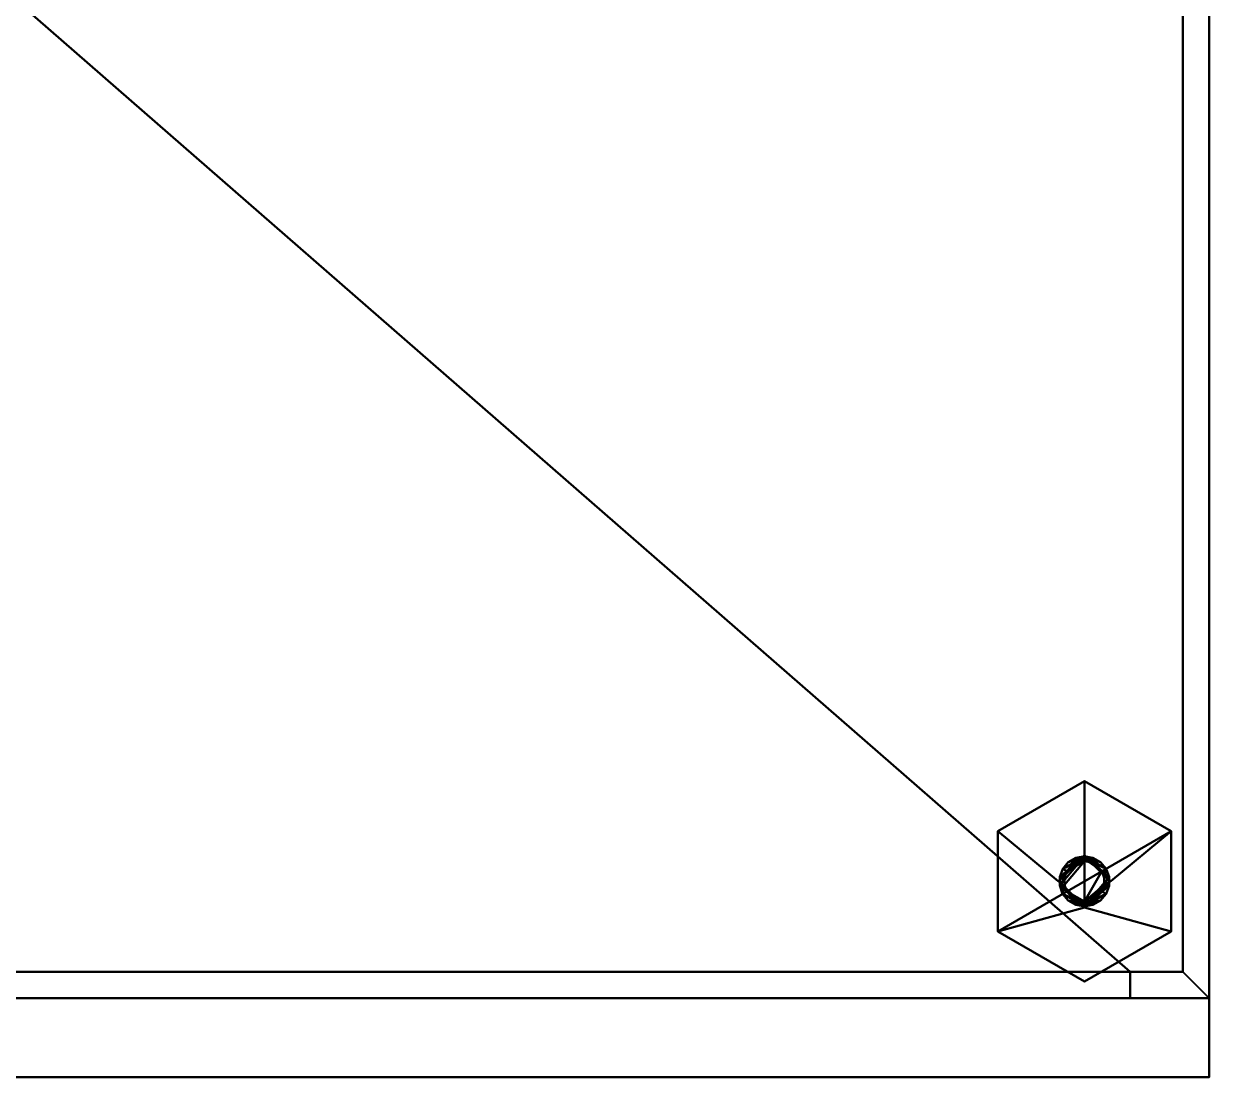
# Model space of a CAD drawing. Header units: millimetres. Extents: x -225 to 2025, y -202 to 200.
# Drawn here: x 900 to 1125, y -200 to 0 of the extents above; entities that cross this region are included whole.
import ezdxf

# ---------------------------------------------------------------- set-up
doc = ezdxf.new("R2010")
doc.units = ezdxf.units.MM
doc.layers.add('I-FURN-PNLS', color=7, linetype='Continuous', lineweight=40)

msp = doc.modelspace()

# ---------------------------------------------------------------- meshes
at = {"layer": 'I-FURN-PNLS', "color": 7, "true_color": 0xf5f5f3}
mesh = msp.add_polyface(dxfattribs=at)
corners = [(675, 200, 1799.81), (675, -185, 1799.81), (690, -185, 1799.81), (690, -180, 1799.81), (680, -180, 1799.81), (680, 195, 1799.81), (1120, 195, 1799.81), (1120, -180, 1799.81), (1110, -180, 1799.81), (1110, -185, 1799.81), (1125, -185, 1799.81), (1125, 200, 1799.81)]
mesh.append_faces([[corners[k] for k in face] for face in [(4, 1, 2, 3)]], dxfattribs={"vtx0": -1, "color": 7})
mesh.append_faces([[corners[k] for k in face] for face in [(0, 5, 6, 11), (11, 6, 7, 10)]], dxfattribs={"vtx0": -1, "vtx2": -1, "color": 7})
mesh.append_faces([[corners[k] for k in face] for face in [(9, 10, 7, 8)]], dxfattribs={"vtx1": -1, "color": 7})
mesh.append_faces([[corners[k] for k in face] for face in [(4, 5, 0, 1)]], dxfattribs={"vtx1": -1, "vtx3": -1, "color": 7})
mesh = msp.add_polyface(dxfattribs=at)
corners = [(675, 200, 15), (1125, 200, 15), (1125, -185, 15), (1110, -185, 15), (1110, -180, 15), (1120, -180, 15), (1120, 195, 15), (680, 195, 15), (680, -180, 15), (690, -180, 15), (690, -185, 15), (675, -185, 15)]
mesh.append_faces([[corners[k] for k in face] for face in [(5, 2, 3, 4)]], dxfattribs={"vtx0": -1, "color": 7})
mesh.append_faces([[corners[k] for k in face] for face in [(2, 5, 6, 1)]], dxfattribs={"vtx0": -1, "vtx2": -1, "color": 7})
mesh.append_faces([[corners[k] for k in face] for face in [(10, 11, 8, 9)]], dxfattribs={"vtx1": -1, "color": 7})
mesh.append_faces([[corners[k] for k in face] for face in [(7, 8, 11, 0), (6, 7, 0, 1)]], dxfattribs={"vtx1": -1, "vtx3": -1, "color": 7})
mesh = msp.add_polyface(dxfattribs=at)
corners = [(1120, 195, 35), (680, 195, 35), (680, -180, 35), (690, -180, 35), (690, -185, 35), (1110, -185, 35), (1110, -180, 35), (1120, -180, 35)]
mesh.append_faces([[corners[k] for k in face] for face in [(5, 6, 3, 4)]], dxfattribs={"vtx1": -1, "color": 7})
mesh.append_faces([[corners[k] for k in face] for face in [(1, 2, 3, 6)]], dxfattribs={"vtx2": -1, "vtx3": -1, "color": 7})
mesh.append_faces([[corners[k] for k in face] for face in [(6, 7, 0, 1)]], dxfattribs={"vtx3": -1, "color": 7})
mesh = msp.add_polyface(dxfattribs=at)
corners = [(1120, 195, 15), (1120, -180, 15), (1110, -180, 15), (1110, -185, 15), (690, -185, 15), (690, -180, 15), (680, -180, 15), (680, 195, 15)]
mesh.append_faces([[corners[k] for k in face] for face in [(4, 5, 2, 3)]], dxfattribs={"vtx1": -1, "color": 7})
mesh.append_faces([[corners[k] for k in face] for face in [(0, 1, 2, 5)]], dxfattribs={"vtx2": -1, "vtx3": -1, "color": 7})
mesh.append_faces([[corners[k] for k in face] for face in [(5, 6, 7, 0)]], dxfattribs={"vtx3": -1, "color": 7})
mesh = msp.add_polyface(dxfattribs=at)
corners = [(1120, 195, 1799.81), (680, 195, 1799.81), (680, -180, 1799.81), (690, -180, 1799.81), (690, -185, 1799.81), (1110, -185, 1799.81), (1110, -180, 1799.81), (1120, -180, 1799.81)]
mesh.append_faces([[corners[k] for k in face] for face in [(5, 6, 3, 4)]], dxfattribs={"vtx1": -1, "color": 7})
mesh.append_faces([[corners[k] for k in face] for face in [(1, 2, 3, 6)]], dxfattribs={"vtx2": -1, "vtx3": -1, "color": 7})
mesh.append_faces([[corners[k] for k in face] for face in [(6, 7, 0, 1)]], dxfattribs={"vtx3": -1, "color": 7})
mesh = msp.add_polyface(dxfattribs=at)
corners = [(1120, 195, 1789.81), (1120, -180, 1789.81), (1110, -180, 1789.81), (1110, -185, 1789.81), (690, -185, 1789.81), (690, -180, 1789.81), (680, -180, 1789.81), (680, 195, 1789.81)]
mesh.append_faces([[corners[k] for k in face] for face in [(4, 5, 2, 3)]], dxfattribs={"vtx1": -1, "color": 7})
mesh.append_faces([[corners[k] for k in face] for face in [(0, 1, 2, 5)]], dxfattribs={"vtx2": -1, "vtx3": -1, "color": 7})
mesh.append_faces([[corners[k] for k in face] for face in [(5, 6, 7, 0)]], dxfattribs={"vtx3": -1, "color": 7})
mesh = msp.add_polyface(dxfattribs=at)
corners = [(1120, 195, 1349.81), (680, 195, 1349.81), (680, -180, 1349.81), (690, -180, 1349.81), (690, -185, 1349.81), (1110, -185, 1349.81), (1110, -180, 1349.81), (1120, -180, 1349.81)]
mesh.append_faces([[corners[k] for k in face] for face in [(5, 6, 3, 4)]], dxfattribs={"vtx1": -1, "color": 7})
mesh.append_faces([[corners[k] for k in face] for face in [(1, 2, 3, 6)]], dxfattribs={"vtx2": -1, "vtx3": -1, "color": 7})
mesh.append_faces([[corners[k] for k in face] for face in [(6, 7, 0, 1)]], dxfattribs={"vtx3": -1, "color": 7})
mesh = msp.add_polyface(dxfattribs=at)
corners = [(1120, 195, 1339.81), (1120, -180, 1339.81), (1110, -180, 1339.81), (1110, -185, 1339.81), (690, -185, 1339.81), (690, -180, 1339.81), (680, -180, 1339.81), (680, 195, 1339.81)]
mesh.append_faces([[corners[k] for k in face] for face in [(4, 5, 2, 3)]], dxfattribs={"vtx1": -1, "color": 7})
mesh.append_faces([[corners[k] for k in face] for face in [(0, 1, 2, 5)]], dxfattribs={"vtx2": -1, "vtx3": -1, "color": 7})
mesh.append_faces([[corners[k] for k in face] for face in [(5, 6, 7, 0)]], dxfattribs={"vtx3": -1, "color": 7})
mesh = msp.add_polyface(dxfattribs=at)
corners = [(1120, 195, 899.81), (680, 195, 899.81), (680, -180, 899.81), (690, -180, 899.81), (690, -185, 899.81), (1110, -185, 899.81), (1110, -180, 899.81), (1120, -180, 899.81)]
mesh.append_faces([[corners[k] for k in face] for face in [(5, 6, 3, 4)]], dxfattribs={"vtx1": -1, "color": 7})
mesh.append_faces([[corners[k] for k in face] for face in [(1, 2, 3, 6)]], dxfattribs={"vtx2": -1, "vtx3": -1, "color": 7})
mesh.append_faces([[corners[k] for k in face] for face in [(6, 7, 0, 1)]], dxfattribs={"vtx3": -1, "color": 7})
mesh = msp.add_polyface(dxfattribs=at)
corners = [(1120, 195, 889.81), (1120, -180, 889.81), (1110, -180, 889.81), (1110, -185, 889.81), (690, -185, 889.81), (690, -180, 889.81), (680, -180, 889.81), (680, 195, 889.81)]
mesh.append_faces([[corners[k] for k in face] for face in [(4, 5, 2, 3)]], dxfattribs={"vtx1": -1, "color": 7})
mesh.append_faces([[corners[k] for k in face] for face in [(0, 1, 2, 5)]], dxfattribs={"vtx2": -1, "vtx3": -1, "color": 7})
mesh.append_faces([[corners[k] for k in face] for face in [(5, 6, 7, 0)]], dxfattribs={"vtx3": -1, "color": 7})
mesh = msp.add_polyface(dxfattribs=at)
corners = [(1120, 195, 449.81), (680, 195, 449.81), (680, -180, 449.81), (690, -180, 449.81), (690, -185, 449.81), (1110, -185, 449.81), (1110, -180, 449.81), (1120, -180, 449.81)]
mesh.append_faces([[corners[k] for k in face] for face in [(5, 6, 3, 4)]], dxfattribs={"vtx1": -1, "color": 7})
mesh.append_faces([[corners[k] for k in face] for face in [(1, 2, 3, 6)]], dxfattribs={"vtx2": -1, "vtx3": -1, "color": 7})
mesh.append_faces([[corners[k] for k in face] for face in [(6, 7, 0, 1)]], dxfattribs={"vtx3": -1, "color": 7})
mesh = msp.add_polyface(dxfattribs=at)
corners = [(1120, 195, 439.81), (1120, -180, 439.81), (1110, -180, 439.81), (1110, -185, 439.81), (690, -185, 439.81), (690, -180, 439.81), (680, -180, 439.81), (680, 195, 439.81)]
mesh.append_faces([[corners[k] for k in face] for face in [(4, 5, 2, 3)]], dxfattribs={"vtx1": -1, "color": 7})
mesh.append_faces([[corners[k] for k in face] for face in [(0, 1, 2, 5)]], dxfattribs={"vtx2": -1, "vtx3": -1, "color": 7})
mesh.append_faces([[corners[k] for k in face] for face in [(5, 6, 7, 0)]], dxfattribs={"vtx3": -1, "color": 7})
mesh = msp.add_polyface(dxfattribs=at)
corners = [(1120, -180, 1799.81), (1120, 195, 1799.81), (1120, 195, 15), (1120, -180, 15)]
mesh.append_faces([[corners[k] for k in face] for face in [(3, 0, 1, 2)]], dxfattribs={"color": 7})
mesh = msp.add_polyface(dxfattribs=at)
corners = [(1120, 195, 35), (1120, -180, 35), (1120, -180, 15), (1120, 195, 15)]
mesh.append_faces([[corners[k] for k in face] for face in [(0, 1, 2, 3)]], dxfattribs={"color": 7})
mesh = msp.add_polyface(dxfattribs=at)
corners = [(1120, 195, 1799.81), (1120, -180, 1799.81), (1120, -180, 1789.81), (1120, 195, 1789.81)]
mesh.append_faces([[corners[k] for k in face] for face in [(0, 1, 2, 3)]], dxfattribs={"color": 7})
mesh = msp.add_polyface(dxfattribs=at)
corners = [(1120, 195, 1349.81), (1120, -180, 1349.81), (1120, -180, 1339.81), (1120, 195, 1339.81)]
mesh.append_faces([[corners[k] for k in face] for face in [(0, 1, 2, 3)]], dxfattribs={"color": 7})
mesh = msp.add_polyface(dxfattribs=at)
corners = [(1120, 195, 899.81), (1120, -180, 899.81), (1120, -180, 889.81), (1120, 195, 889.81)]
mesh.append_faces([[corners[k] for k in face] for face in [(3, 0, 1, 2)]], dxfattribs={"color": 7})
mesh = msp.add_polyface(dxfattribs=at)
corners = [(1120, 195, 449.81), (1120, -180, 449.81), (1120, -180, 439.81), (1120, 195, 439.81)]
mesh.append_faces([[corners[k] for k in face] for face in [(3, 0, 1, 2)]], dxfattribs={"color": 7})
at = {"layer": 'I-FURN-PNLS', "color": 250, "true_color": 0x191919}
mesh = msp.add_polyface(dxfattribs=at)
corners = [(1101.3, -143.8), (1084.84, -153.3), (1084.84, -153.3, 10), (1101.3, -143.8, 10)]
mesh.append_faces([[corners[k] for k in face] for face in [(0, 1, 2, 3)]], dxfattribs={"color": 250})
mesh = msp.add_polyface(dxfattribs=at)
corners = [(1117.75, -153.3, 10), (1101.3, -143.8, 10), (1084.84, -153.3, 10), (1084.84, -172.3, 10), (1101.3, -181.8, 10), (1117.75, -172.3, 10), (1101.3, -157.8, 10), (1106.3, -162.8, 10), (1101.3, -167.8, 10), (1096.3, -162.8, 10)]
mesh.append_faces([[corners[k] for k in face] for face in [(3, 8, 9, 2), (2, 9, 6, 1)]], dxfattribs={"vtx0": -1, "vtx2": -1, "color": 250})
mesh.append_faces([[corners[k] for k in face] for face in [(8, 3, 4, 5)]], dxfattribs={"vtx0": -1, "vtx3": -1, "color": 250})
mesh.append_faces([[corners[k] for k in face] for face in [(7, 8, 5, 0), (0, 1, 6, 7)]], dxfattribs={"vtx1": -1, "vtx3": -1, "color": 250})
mesh = msp.add_polyface(dxfattribs=at)
corners = [(1101.3, -143.8), (1117.75, -153.3), (1117.75, -172.3), (1101.3, -181.8), (1084.84, -172.3), (1084.84, -153.3)]
mesh.append_faces([[corners[k] for k in face] for face in [(2, 3, 4, 1), (5, 0, 1, 4)]], dxfattribs={"vtx2": -1, "color": 250})
mesh = msp.add_polyface(dxfattribs=at)
corners = [(1117.75, -153.3), (1101.3, -143.8), (1101.3, -143.8, 10), (1117.75, -153.3, 10)]
mesh.append_faces([[corners[k] for k in face] for face in [(0, 1, 2, 3)]], dxfattribs={"color": 250})
mesh = msp.add_polyface(dxfattribs=at)
corners = [(1084.84, -153.3), (1084.84, -172.3), (1084.84, -172.3, 10), (1084.84, -153.3, 10)]
mesh.append_faces([[corners[k] for k in face] for face in [(0, 1, 2, 3)]], dxfattribs={"color": 250})
mesh = msp.add_polyface(dxfattribs=at)
corners = [(1117.75, -172.3), (1117.75, -153.3), (1117.75, -153.3, 10), (1117.75, -172.3, 10)]
mesh.append_faces([[corners[k] for k in face] for face in [(1, 2, 3, 0)]], dxfattribs={"color": 250})
mesh = msp.add_polyface(dxfattribs=at)
corners = [(1101.3, -167.8, 15), (1096.3, -162.8, 15), (1101.3, -157.8, 15), (1101.3, -157.8, 13.75), (1101.3, -157.8, 12.5), (1101.3, -157.8, 11.25), (1101.3, -157.8, 10), (1096.3, -162.8, 10), (1101.3, -167.8, 10), (1101.3, -167.8, 11.25), (1101.3, -167.8, 12.5), (1101.3, -167.8, 13.75)]
mesh.append_faces([[corners[k] for k in face] for face in [(1, 10, 11, 0)]], dxfattribs={"vtx0": -1, "color": 250})
mesh.append_faces([[corners[k] for k in face] for face in [(4, 7, 10), (10, 1, 4)]], dxfattribs={"vtx0": -1, "vtx1": -1, "vtx2": -1, "color": 250})
mesh.append_faces([[corners[k] for k in face] for face in [(5, 6, 7, 4)]], dxfattribs={"vtx2": -1, "color": 250})
mesh.append_faces([[corners[k] for k in face] for face in [(7, 8, 9, 10), (1, 2, 3, 4)]], dxfattribs={"vtx3": -1, "color": 250})
mesh = msp.add_polyface(dxfattribs=at)
corners = [(1101.3, -157.8, 15), (1096.3, -162.8, 15), (1101.3, -167.8, 15), (1106.3, -162.8, 15), (1101.3, -167.56, 15), (1096.54, -162.8, 15), (1101.3, -158.04, 15), (1106.06, -162.8, 15)]
mesh.append_faces([[corners[k] for k in face] for face in [(2, 4, 5, 1), (4, 2, 3, 7)]], dxfattribs={"vtx0": -1, "vtx2": -1, "color": 250})
mesh.append_faces([[corners[k] for k in face] for face in [(6, 7, 3, 0), (0, 1, 5, 6)]], dxfattribs={"vtx1": -1, "vtx3": -1, "color": 250})
mesh = msp.add_polyface(dxfattribs=at)
corners = [(1101.3, -167.56, 34.05), (1099.67, -167.27, 34.05), (1098.24, -166.45, 34.05), (1097.17, -165.18, 34.05), (1096.61, -163.62, 34.05), (1096.61, -161.97, 34.05), (1097.18, -160.42, 34.05), (1098.24, -159.15, 34.05), (1099.67, -158.32, 34.05), (1101.3, -158.04, 34.05), (1101.3, -158.04, 29.29), (1101.3, -158.04, 24.53), (1101.3, -158.04, 19.76), (1101.3, -158.04, 15), (1096.54, -162.8, 15), (1101.3, -167.56, 15), (1101.3, -167.56, 19.76), (1101.3, -167.56, 24.53), (1101.3, -167.56, 29.29)]
mesh.append_faces([[corners[k] for k in face] for face in [(3, 18, 2), (18, 3, 17)]], dxfattribs={"vtx0": -1, "vtx1": -1, "color": 250})
mesh.append_faces([[corners[k] for k in face] for face in [(4, 11, 17), (17, 11, 14)]], dxfattribs={"vtx0": -1, "vtx1": -1, "vtx2": -1, "color": 250})
mesh.append_faces([[corners[k] for k in face] for face in [(17, 3, 4), (11, 5, 6), (10, 7, 8), (6, 10, 11), (11, 4, 5)]], dxfattribs={"vtx0": -1, "vtx2": -1, "color": 250})
mesh.append_faces([[corners[k] for k in face] for face in [(1, 2, 18), (6, 7, 10)]], dxfattribs={"vtx1": -1, "vtx2": -1, "color": 250})
mesh.append_faces([[corners[k] for k in face] for face in [(18, 0, 1), (8, 9, 10), (12, 13, 14, 11)]], dxfattribs={"vtx2": -1, "color": 250})
mesh.append_faces([[corners[k] for k in face] for face in [(14, 15, 16, 17)]], dxfattribs={"vtx3": -1, "color": 250})
mesh = msp.add_polyface(dxfattribs=at)
corners = [(1101.3, -166.61, 35), (1099.99, -166.38, 35), (1098.85, -165.72, 35), (1097.99, -164.71, 35), (1097.54, -163.46, 35), (1097.54, -162.14, 35), (1097.99, -160.89, 35), (1098.85, -159.88, 35), (1099.99, -159.21, 35), (1101.3, -158.98, 35), (1101.3, -158.75, 34.76), (1101.3, -158.51, 34.53), (1101.3, -158.27, 34.29), (1101.3, -158.04, 34.05), (1099.67, -158.32, 34.05), (1098.24, -159.15, 34.05), (1097.18, -160.42, 34.05), (1096.61, -161.97, 34.05), (1096.61, -163.62, 34.05), (1097.17, -165.18, 34.05), (1098.24, -166.45, 34.05), (1099.67, -167.27, 34.05), (1101.3, -167.56, 34.05), (1101.3, -167.32, 34.29), (1101.3, -167.09, 34.53), (1101.3, -166.85, 34.76)]
mesh.append_faces([[corners[k] for k in face] for face in [(25, 2, 24), (20, 24, 19), (21, 23, 20), (8, 10, 7), (16, 11, 15), (12, 15, 11)]], dxfattribs={"vtx0": -1, "vtx1": -1, "color": 250})
mesh.append_faces([[corners[k] for k in face] for face in [(24, 3, 19), (6, 11, 16)]], dxfattribs={"vtx0": -1, "vtx1": -1, "vtx2": -1, "color": 250})
mesh.append_faces([[corners[k] for k in face] for face in [(25, 1, 2), (24, 2, 3), (19, 3, 4), (20, 23, 24), (4, 18, 19), (11, 6, 7), (17, 5, 6), (12, 14, 15), (5, 17, 18)]], dxfattribs={"vtx0": -1, "vtx2": -1, "color": 250})
mesh.append_faces([[corners[k] for k in face] for face in [(13, 14, 12)]], dxfattribs={"vtx1": -1, "color": 250})
mesh.append_faces([[corners[k] for k in face] for face in [(4, 5, 18), (10, 11, 7), (16, 17, 6)]], dxfattribs={"vtx1": -1, "vtx2": -1, "color": 250})
mesh.append_faces([[corners[k] for k in face] for face in [(25, 0, 1), (21, 22, 23), (8, 9, 10)]], dxfattribs={"vtx2": -1, "color": 250})
mesh = msp.add_polyface(dxfattribs=at)
corners = [(1101.3, -158.98, 35), (1099.99, -159.21, 35), (1098.85, -159.88, 35), (1097.99, -160.89, 35), (1097.54, -162.14, 35), (1097.54, -163.46, 35), (1097.99, -164.71, 35), (1098.85, -165.72, 35), (1099.99, -166.38, 35), (1101.3, -166.61, 35), (1102.61, -166.38, 35), (1103.75, -165.72, 35), (1104.6, -164.71, 35), (1105.06, -163.46, 35), (1105.06, -162.14, 35), (1104.6, -160.89, 35), (1103.75, -159.87, 35), (1102.6, -159.21, 35)]
mesh.append_faces([[corners[k] for k in face] for face in [(0, 9, 15, 17)]], dxfattribs={"vtx0": -1, "vtx1": -1, "vtx2": -1, "color": 250})
mesh.append_faces([[corners[k] for k in face] for face in [(9, 13, 14, 15), (0, 3, 4, 5)]], dxfattribs={"vtx0": -1, "vtx3": -1, "color": 250})
mesh.append_faces([[corners[k] for k in face] for face in [(12, 13, 11), (16, 17, 15)]], dxfattribs={"vtx1": -1, "color": 250})
mesh.append_faces([[corners[k] for k in face] for face in [(5, 6, 9, 0)]], dxfattribs={"vtx1": -1, "vtx2": -1, "vtx3": -1, "color": 250})
mesh.append_faces([[corners[k] for k in face] for face in [(7, 8, 9, 6)]], dxfattribs={"vtx2": -1, "color": 250})
mesh.append_faces([[corners[k] for k in face] for face in [(9, 10, 11, 13)]], dxfattribs={"vtx2": -1, "vtx3": -1, "color": 250})
mesh.append_faces([[corners[k] for k in face] for face in [(0, 1, 2, 3)]], dxfattribs={"vtx3": -1, "color": 250})
mesh = msp.add_polyface(dxfattribs=at)
corners = [(1101.3, -157.8, 10), (1101.3, -157.8, 11.25), (1101.3, -157.8, 12.5), (1101.3, -157.8, 13.75), (1101.3, -157.8, 15), (1106.3, -162.8, 15), (1101.3, -167.8, 15), (1101.3, -167.8, 13.75), (1101.3, -167.8, 12.5), (1101.3, -167.8, 11.25), (1101.3, -167.8, 10), (1106.3, -162.8, 10)]
mesh.append_faces([[corners[k] for k in face] for face in [(8, 2, 5), (2, 8, 11)]], dxfattribs={"vtx0": -1, "vtx1": -1, "vtx2": -1, "color": 250})
mesh.append_faces([[corners[k] for k in face] for face in [(1, 2, 11, 0), (7, 8, 5, 6)]], dxfattribs={"vtx1": -1, "color": 250})
mesh.append_faces([[corners[k] for k in face] for face in [(3, 4, 5, 2), (9, 10, 11, 8)]], dxfattribs={"vtx2": -1, "color": 250})
mesh = msp.add_polyface(dxfattribs=at)
corners = [(1101.3, -158.04, 15), (1101.3, -158.04, 19.76), (1101.3, -158.04, 24.53), (1101.3, -158.04, 29.29), (1101.3, -158.04, 34.05), (1102.93, -158.32, 34.05), (1104.36, -159.15, 34.05), (1105.42, -160.42, 34.05), (1105.99, -161.97, 34.05), (1105.99, -163.63, 34.05), (1105.42, -165.18, 34.05), (1104.36, -166.45, 34.05), (1102.93, -167.27, 34.05), (1101.3, -167.56, 34.05), (1101.3, -167.56, 29.29), (1101.3, -167.56, 24.53), (1101.3, -167.56, 19.76), (1101.3, -167.56, 15), (1106.06, -162.8, 15)]
mesh.append_faces([[corners[k] for k in face] for face in [(14, 12, 13)]], dxfattribs={"vtx0": -1, "color": 250})
mesh.append_faces([[corners[k] for k in face] for face in [(15, 10, 14)]], dxfattribs={"vtx0": -1, "vtx1": -1, "color": 250})
mesh.append_faces([[corners[k] for k in face] for face in [(15, 2, 8), (15, 18, 2)]], dxfattribs={"vtx0": -1, "vtx1": -1, "vtx2": -1, "color": 250})
mesh.append_faces([[corners[k] for k in face] for face in [(3, 5, 6), (3, 6, 7), (2, 7, 8), (15, 9, 10), (14, 11, 12), (15, 8, 9)]], dxfattribs={"vtx0": -1, "vtx2": -1, "color": 250})
mesh.append_faces([[corners[k] for k in face] for face in [(4, 5, 3), (1, 2, 18, 0)]], dxfattribs={"vtx1": -1, "color": 250})
mesh.append_faces([[corners[k] for k in face] for face in [(2, 3, 7), (10, 11, 14)]], dxfattribs={"vtx1": -1, "vtx2": -1, "color": 250})
mesh.append_faces([[corners[k] for k in face] for face in [(16, 17, 18, 15)]], dxfattribs={"vtx2": -1, "color": 250})
mesh = msp.add_polyface(dxfattribs=at)
corners = [(1101.3, -158.04, 34.05), (1101.3, -158.27, 34.29), (1101.3, -158.51, 34.53), (1101.3, -158.75, 34.76), (1101.3, -158.98, 35), (1102.6, -159.21, 35), (1103.75, -159.87, 35), (1104.6, -160.89, 35), (1105.06, -162.14, 35), (1105.06, -163.46, 35), (1104.6, -164.71, 35), (1103.75, -165.72, 35), (1102.61, -166.38, 35), (1101.3, -166.61, 35), (1101.3, -166.85, 34.76), (1101.3, -167.09, 34.53), (1101.3, -167.32, 34.29), (1101.3, -167.56, 34.05), (1102.93, -167.27, 34.05), (1104.36, -166.45, 34.05), (1105.42, -165.18, 34.05), (1105.99, -163.63, 34.05), (1105.99, -161.97, 34.05), (1105.42, -160.42, 34.05), (1104.36, -159.15, 34.05), (1102.93, -158.32, 34.05)]
mesh.append_faces([[corners[k] for k in face] for face in [(3, 6, 2), (25, 1, 24), (12, 14, 11), (20, 15, 19), (16, 19, 15)]], dxfattribs={"vtx0": -1, "vtx1": -1, "color": 250})
mesh.append_faces([[corners[k] for k in face] for face in [(23, 2, 7), (10, 15, 20)]], dxfattribs={"vtx0": -1, "vtx1": -1, "vtx2": -1, "color": 250})
mesh.append_faces([[corners[k] for k in face] for face in [(3, 5, 6), (2, 6, 7), (23, 7, 8), (8, 22, 23), (15, 10, 11), (21, 9, 10), (16, 18, 19), (9, 21, 22)]], dxfattribs={"vtx0": -1, "vtx2": -1, "color": 250})
mesh.append_faces([[corners[k] for k in face] for face in [(4, 5, 3), (0, 1, 25), (17, 18, 16)]], dxfattribs={"vtx1": -1, "color": 250})
mesh.append_faces([[corners[k] for k in face] for face in [(1, 2, 24), (23, 24, 2), (8, 9, 22), (14, 15, 11), (20, 21, 10)]], dxfattribs={"vtx1": -1, "vtx2": -1, "color": 250})
mesh.append_faces([[corners[k] for k in face] for face in [(12, 13, 14)]], dxfattribs={"vtx2": -1, "color": 250})
mesh = msp.add_polyface(dxfattribs=at)
corners = [(1084.84, -172.3), (1101.3, -181.8), (1101.3, -181.8, 10), (1084.84, -172.3, 10)]
mesh.append_faces([[corners[k] for k in face] for face in [(0, 1, 2, 3)]], dxfattribs={"color": 250})
mesh = msp.add_polyface(dxfattribs=at)
corners = [(1101.3, -181.8), (1117.75, -172.3), (1117.75, -172.3, 10), (1101.3, -181.8, 10)]
mesh.append_faces([[corners[k] for k in face] for face in [(0, 1, 2, 3)]], dxfattribs={"color": 250})
at = {"layer": 'I-FURN-PNLS', "color": 7, "true_color": 0xf5f5f3}
mesh = msp.add_polyface(dxfattribs=at)
corners = [(1110, -180, 1799.81), (1120, -180, 1799.81), (1120, -180, 15), (1110, -180, 15)]
mesh.append_faces([[corners[k] for k in face] for face in [(3, 0, 1, 2)]], dxfattribs={"color": 7})
mesh = msp.add_polyface(dxfattribs=at)
corners = [(1110, -185, 1799.81), (1110, -180, 1799.81), (1110, -180, 15), (1110, -185, 15)]
mesh.append_faces([[corners[k] for k in face] for face in [(0, 1, 2, 3)]], dxfattribs={"color": 7})
mesh = msp.add_polyface(dxfattribs=at)
corners = [(1120, -180, 35), (1110, -180, 35), (1110, -180, 15), (1120, -180, 15)]
mesh.append_faces([[corners[k] for k in face] for face in [(0, 1, 2, 3)]], dxfattribs={"color": 7})
mesh = msp.add_polyface(dxfattribs=at)
corners = [(1120, -180, 1799.81), (1110, -180, 1799.81), (1110, -180, 1789.81), (1120, -180, 1789.81)]
mesh.append_faces([[corners[k] for k in face] for face in [(0, 1, 2, 3)]], dxfattribs={"color": 7})
mesh = msp.add_polyface(dxfattribs=at)
corners = [(1120, -180, 1349.81), (1110, -180, 1349.81), (1110, -180, 1339.81), (1120, -180, 1339.81)]
mesh.append_faces([[corners[k] for k in face] for face in [(0, 1, 2, 3)]], dxfattribs={"color": 7})
mesh = msp.add_polyface(dxfattribs=at)
corners = [(1120, -180, 899.81), (1110, -180, 899.81), (1110, -180, 889.81), (1120, -180, 889.81)]
mesh.append_faces([[corners[k] for k in face] for face in [(0, 1, 2, 3)]], dxfattribs={"color": 7})
mesh = msp.add_polyface(dxfattribs=at)
corners = [(1120, -180, 449.81), (1110, -180, 449.81), (1110, -180, 439.81), (1120, -180, 439.81)]
mesh.append_faces([[corners[k] for k in face] for face in [(0, 1, 2, 3)]], dxfattribs={"color": 7})
mesh = msp.add_polyface(dxfattribs=at)
corners = [(1110, -180, 35), (1110, -185, 35), (1110, -185, 15), (1110, -180, 15)]
mesh.append_faces([[corners[k] for k in face] for face in [(0, 1, 2, 3)]], dxfattribs={"color": 7})
mesh = msp.add_polyface(dxfattribs=at)
corners = [(1110, -180, 1799.81), (1110, -185, 1799.81), (1110, -185, 1789.81), (1110, -180, 1789.81)]
mesh.append_faces([[corners[k] for k in face] for face in [(3, 0, 1, 2)]], dxfattribs={"color": 7})
mesh = msp.add_polyface(dxfattribs=at)
corners = [(1110, -180, 1349.81), (1110, -185, 1349.81), (1110, -185, 1339.81), (1110, -180, 1339.81)]
mesh.append_faces([[corners[k] for k in face] for face in [(3, 0, 1, 2)]], dxfattribs={"color": 7})
mesh = msp.add_polyface(dxfattribs=at)
corners = [(1110, -180, 899.81), (1110, -185, 899.81), (1110, -185, 889.81), (1110, -180, 889.81)]
mesh.append_faces([[corners[k] for k in face] for face in [(0, 1, 2, 3)]], dxfattribs={"color": 7})
mesh = msp.add_polyface(dxfattribs=at)
corners = [(1110, -180, 449.81), (1110, -185, 449.81), (1110, -185, 439.81), (1110, -180, 439.81)]
mesh.append_faces([[corners[k] for k in face] for face in [(0, 1, 2, 3)]], dxfattribs={"color": 7})
at = {"layer": 'I-FURN-PNLS', "color": 139, "true_color": 0x404a58}
mesh = msp.add_polyface(dxfattribs=at)
corners = [(1125, -185, 449.81), (675, -185, 449.81), (675, -200, 449.81), (1125, -200, 449.81)]
mesh.append_faces([[corners[k] for k in face] for face in [(2, 3, 0, 1)]], dxfattribs={"color": 139})
mesh = msp.add_polyface(dxfattribs=at)
corners = [(1125, -185, 15), (1125, -200, 15), (675, -200, 15), (675, -185, 15)]
mesh.append_faces([[corners[k] for k in face] for face in [(2, 3, 0, 1)]], dxfattribs={"color": 139})
mesh = msp.add_polyface(dxfattribs=at)
corners = [(675, -185, 449.81), (1125, -185, 449.81), (1125, -185, 15), (675, -185, 15)]
mesh.append_faces([[corners[k] for k in face] for face in [(0, 1, 2, 3)]], dxfattribs={"color": 139})
at = {"layer": 'I-FURN-PNLS', "color": 252, "true_color": 0x938b80}
mesh = msp.add_polyface(dxfattribs=at)
corners = [(1125, -185, 899.81), (675, -185, 899.81), (675, -200, 899.81), (1125, -200, 899.81)]
mesh.append_faces([[corners[k] for k in face] for face in [(2, 3, 0, 1)]], dxfattribs={"color": 252})
mesh = msp.add_polyface(dxfattribs=at)
corners = [(1125, -185, 454.81), (1125, -200, 454.81), (675, -200, 454.81), (675, -185, 454.81)]
mesh.append_faces([[corners[k] for k in face] for face in [(2, 3, 0, 1)]], dxfattribs={"color": 252})
mesh = msp.add_polyface(dxfattribs=at)
corners = [(675, -185, 899.81), (1125, -185, 899.81), (1125, -185, 454.81), (675, -185, 454.81)]
mesh.append_faces([[corners[k] for k in face] for face in [(3, 0, 1, 2)]], dxfattribs={"color": 252})
mesh = msp.add_polyface(dxfattribs=at)
corners = [(1125, -185, 1349.81), (675, -185, 1349.81), (675, -200, 1349.81), (1125, -200, 1349.81)]
mesh.append_faces([[corners[k] for k in face] for face in [(2, 3, 0, 1)]], dxfattribs={"color": 252})
mesh = msp.add_polyface(dxfattribs=at)
corners = [(1125, -185, 904.81), (1125, -200, 904.81), (675, -200, 904.81), (675, -185, 904.81)]
mesh.append_faces([[corners[k] for k in face] for face in [(2, 3, 0, 1)]], dxfattribs={"color": 252})
mesh = msp.add_polyface(dxfattribs=at)
corners = [(675, -185, 1349.81), (1125, -185, 1349.81), (1125, -185, 904.81), (675, -185, 904.81)]
mesh.append_faces([[corners[k] for k in face] for face in [(0, 1, 2, 3)]], dxfattribs={"color": 252})
at = {"layer": 'I-FURN-PNLS', "color": 139, "true_color": 0x404a58}
mesh = msp.add_polyface(dxfattribs=at)
corners = [(1125, -185, 1799.81), (675, -185, 1799.81), (675, -200, 1799.81), (1125, -200, 1799.81)]
mesh.append_faces([[corners[k] for k in face] for face in [(2, 3, 0, 1)]], dxfattribs={"color": 139})
mesh = msp.add_polyface(dxfattribs=at)
corners = [(1125, -185, 1354.81), (1125, -200, 1354.81), (675, -200, 1354.81), (675, -185, 1354.81)]
mesh.append_faces([[corners[k] for k in face] for face in [(2, 3, 0, 1)]], dxfattribs={"color": 139})
mesh = msp.add_polyface(dxfattribs=at)
corners = [(675, -185, 1799.81), (1125, -185, 1799.81), (1125, -185, 1354.81), (675, -185, 1354.81)]
mesh.append_faces([[corners[k] for k in face] for face in [(3, 0, 1, 2)]], dxfattribs={"color": 139})
at = {"layer": 'I-FURN-PNLS', "color": 7, "true_color": 0xf5f5f3}
mesh = msp.add_polyface(dxfattribs=at)
corners = [(1110, -185, 35), (690, -185, 35), (690, -185, 15), (1110, -185, 15)]
mesh.append_faces([[corners[k] for k in face] for face in [(0, 1, 2, 3)]], dxfattribs={"color": 7})
mesh = msp.add_polyface(dxfattribs=at)
corners = [(1110, -185, 1799.81), (690, -185, 1799.81), (690, -185, 1789.81), (1110, -185, 1789.81)]
mesh.append_faces([[corners[k] for k in face] for face in [(3, 0, 1, 2)]], dxfattribs={"color": 7})
mesh = msp.add_polyface(dxfattribs=at)
corners = [(1110, -185, 1349.81), (690, -185, 1349.81), (690, -185, 1339.81), (1110, -185, 1339.81)]
mesh.append_faces([[corners[k] for k in face] for face in [(3, 0, 1, 2)]], dxfattribs={"color": 7})
mesh = msp.add_polyface(dxfattribs=at)
corners = [(1110, -185, 899.81), (690, -185, 899.81), (690, -185, 889.81), (1110, -185, 889.81)]
mesh.append_faces([[corners[k] for k in face] for face in [(0, 1, 2, 3)]], dxfattribs={"color": 7})
mesh = msp.add_polyface(dxfattribs=at)
corners = [(1110, -185, 449.81), (690, -185, 449.81), (690, -185, 439.81), (1110, -185, 439.81)]
mesh.append_faces([[corners[k] for k in face] for face in [(0, 1, 2, 3)]], dxfattribs={"color": 7})
mesh = msp.add_polyface(dxfattribs=at)
corners = [(1125, -185, 1799.81), (1110, -185, 1799.81), (1110, -185, 15), (1125, -185, 15)]
mesh.append_faces([[corners[k] for k in face] for face in [(0, 1, 2, 3)]], dxfattribs={"color": 7})
at = {"layer": 'I-FURN-PNLS', "color": 252, "true_color": 0x938b80}
mesh = msp.add_polyface(dxfattribs=at)
corners = [(1125, -185, 899.81), (1125, -200, 899.81), (1125, -200, 454.81), (1125, -185, 454.81)]
mesh.append_faces([[corners[k] for k in face] for face in [(0, 1, 2, 3)]], dxfattribs={"color": 252})
at = {"layer": 'I-FURN-PNLS', "color": 139, "true_color": 0x404a58}
mesh = msp.add_polyface(dxfattribs=at)
corners = [(1125, -200, 449.81), (675, -200, 449.81), (675, -200, 15), (1125, -200, 15)]
mesh.append_faces([[corners[k] for k in face] for face in [(0, 1, 2, 3)]], dxfattribs={"color": 139})
at = {"layer": 'I-FURN-PNLS', "color": 252, "true_color": 0x938b80}
mesh = msp.add_polyface(dxfattribs=at)
corners = [(1125, -200, 899.81), (675, -200, 899.81), (675, -200, 454.81), (1125, -200, 454.81)]
mesh.append_faces([[corners[k] for k in face] for face in [(3, 0, 1, 2)]], dxfattribs={"color": 252})
mesh = msp.add_polyface(dxfattribs=at)
corners = [(1125, -200, 1349.81), (675, -200, 1349.81), (675, -200, 904.81), (1125, -200, 904.81)]
mesh.append_faces([[corners[k] for k in face] for face in [(0, 1, 2, 3)]], dxfattribs={"color": 252})
at = {"layer": 'I-FURN-PNLS', "color": 139, "true_color": 0x404a58}
mesh = msp.add_polyface(dxfattribs=at)
corners = [(1125, -200, 1799.81), (675, -200, 1799.81), (675, -200, 1354.81), (1125, -200, 1354.81)]
mesh.append_faces([[corners[k] for k in face] for face in [(3, 0, 1, 2)]], dxfattribs={"color": 139})

doc.saveas('drawing.dxf')
